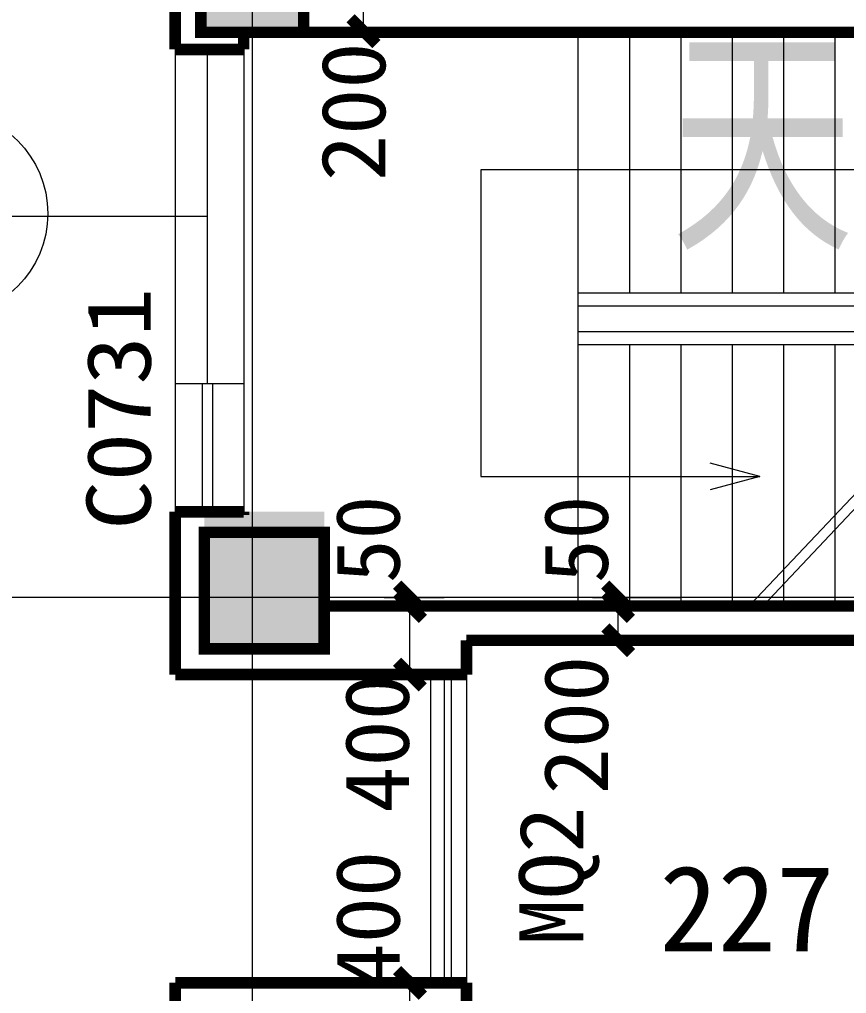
# Model space of a CAD drawing. Extents: x -307567 to 704339, y -10277 to 165507.
# Drawn here: x -74487 to -69660, y 104868 to 110555 of the extents above; entities that cross this region are included whole.
import ezdxf
from ezdxf.enums import TextEntityAlignment as Align

# ---------------------------------------------------------------- set-up
doc = ezdxf.new("R2010")
doc.units = 0
doc.header["$MEASUREMENT"] = 0
doc.layers.add('ziti', color=32, linetype='CONTINUOUS', lineweight=0)
doc.layers.add('我的', color=255, linetype='CONTINUOUS', lineweight=0)
doc.layers.add('中文', color=4, linetype='CONTINUOUS')
doc.styles.add('HZ', font='txt', dxfattribs={"width": 0.7, "height": 5, "bigfont": 'STF:宋体'})
doc.styles.get("Standard").update_dxf_attribs({"font": 'txt', "height": 3})

msp = doc.modelspace()

# ---------------------------------------------------------------- linework, layer by layer
at = {"layer": 'ziti', "color": 0}
msp.add_line((-73392.06435, 109405.12384), (-78227.04994, 109405.12384), dxfattribs=at)
at = {"layer": '我的', "color": 0}
for p, q in [((-73128.06421, 147990.48999), (-73128.06421, 95170.08149)), ((-72478.77546, 110473.5206), (-72478.77546, 110673.5257)), ((-72130.69371, 110480.12152), (-71227.07274, 110480.12152)), ((-71227.07274, 110480.12152), (-71227.07274, 107131.13008)), ((-70927.07424, 110480.12152), (-70927.07424, 108956.12401)), ((-70627.07574, 110480.12152), (-70627.07574, 108956.12401)), ((-70327.07724, 110480.12152), (-70327.07724, 108956.12401)), ((-70027.07874, 110480.12152), (-70027.07874, 108956.12401)), ((-69727.08024, 110480.12152), (-69727.08024, 108956.12401)), ((-73578.06196, 110380.11896), (-73178.08837, 110380.11896)), ((-73578.06196, 110380.11896), (-73578.06196, 107680.13246)), ((-73392.06435, 110380.11896), (-73392.06435, 108430.12871)), ((-73178.08837, 110380.11896), (-73178.08837, 107680.13246)), ((-71794.66023, 109676.0728), (-71794.66023, 107886.07931)), ((-66934.69918, 109676.0728), (-71794.66023, 109676.0728)), ((-67627.09074, 108956.12401), (-71227.07274, 108956.12401)), ((-67627.09074, 108881.12438), (-71227.07274, 108881.12438)), ((-67627.09074, 108731.12513), (-71227.07274, 108731.12513)), ((-67627.09074, 108656.12551), (-71227.07274, 108656.12551)), ((-71227.07274, 108656.12551), (-71227.07274, 107131.13008)), ((-70927.07424, 108656.12551), (-70927.07424, 107131.13008)), ((-70627.07574, 108656.12551), (-70627.07574, 107131.13008)), ((-70327.07724, 108656.12551), (-70327.07724, 107131.13008)), ((-70327.07724, 108656.12551), (-70327.07724, 107131.13008)), ((-70027.07874, 108656.12551), (-70027.07874, 107131.13008)), ((-70027.07874, 108656.12551), (-70027.07874, 107343.2384)), ((-69727.08024, 108656.12551), (-69727.08024, 107131.13008)), ((-69727.08024, 108656.12551), (-69727.08024, 107660.96142)), ((-73578.06196, 108430.12871), (-73178.08837, 108430.12871)), ((-73420.73853, 108430.12871), (-73420.73853, 107690.12997)), ((-73360.75347, 108430.12871), (-73360.75347, 107690.12997)), ((-70164.70012, 107886.07931), (-70454.44476, 107963.7248)), ((-69482.26945, 107920.23746), (-70218.86245, 107140.12967)), ((-69430.30438, 107890.23578), (-70148.0376, 107130.13216)), ((-71794.66023, 107886.07931), (-70164.70012, 107886.07931)), ((-70164.70012, 107886.07931), (-70454.44476, 107808.44298)), ((-73178.08837, 107680.13246), (-73578.06196, 107680.13246)), ((-69727.08024, 107575.92766), (-69727.08024, 107131.13008)), ((-69727.08024, 107575.92766), (-69727.08024, 107131.13008)), ((-70027.07874, 107258.2138), (-70027.07874, 107131.13008)), ((-70027.07874, 107258.2138), (-70027.07874, 107131.13008)), ((-5920.96616, 107180.13802), (-79811.30716, 107180.12886)), ((-72357.56025, 107180.13802), (-72008.0869, 107180.13802)), ((-72207.561, 107130.13216), (-72207.561, 107180.13802)), ((-71142.33195, 107180.13802), (-70627.07574, 107180.13802)), ((-70992.3327, 107130.13216), (-70992.3327, 107180.13802)), ((-72357.56025, 107130.13216), (-72008.0869, 107130.13216)), ((-72207.561, 106730.14027), (-72207.561, 107130.13216)), ((-71142.33195, 107130.13216), (-70627.07574, 107130.13216)), ((-70992.3327, 106930.13621), (-70992.3327, 107130.13216)), ((-67627.09074, 107131.13008), (-70147.08546, 107131.13008)), ((-71878.08267, 106930.13621), (-71878.08267, 106730.14027)), ((-71142.33195, 106930.13621), (-70627.07574, 106930.13621)), ((-72357.56025, 106730.14027), (-72008.0869, 106730.14027)), ((-72088.06697, 106730.14027), (-72088.06697, 104930.14927)), ((-72008.0869, 106730.14027), (-72008.0869, 104930.14927)), ((-71968.09686, 106730.14027), (-71968.09686, 104930.14927)), ((-71878.08267, 106730.14027), (-71878.08267, 104930.14927)), ((-73578.06196, 104930.14927), (-73578.06196, 104930.14927)), ((-72357.56025, 104930.14927), (-72008.0869, 104930.14927)), ((-72207.561, 104530.14821), (-72207.561, 104930.14927))]:
    msp.add_line(p, q, dxfattribs=at)
at = {"layer": '我的', "color": 0, "const_width": 67.49966}
for points in [[(-73428.06271, 111080.11852), (-73428.06271, 110480.12152), (-72828.06571, 110480.12152), (-72828.06571, 111080.11852), (-73428.06271, 111080.11852), (-73428.06271, 110480.12152)], [(-73578.06196, 110380.11896), (-73578.06196, 110780.12002)], [(-72553.77509, 110561.72206), (-72403.77584, 110411.72281)], [(-73178.08837, 110380.11896), (-73178.08837, 110480.12152)], [(-72828.06571, 110480.12152), (-69528.08221, 110480.12152)], [(-73578.06196, 110380.11896), (-73178.08837, 110380.11896)], [(-73578.06196, 110380.11896), (-73578.06196, 110380.11896)], [(-73578.06196, 110380.11896), (-73178.08837, 110380.11896)], [(-73578.06196, 106730.14027), (-73578.06196, 107680.13246)], [(-73578.06196, 107680.13246), (-73178.08837, 107680.13246)], [(-73178.08837, 107680.13246), (-73178.08837, 107661.15368)], [(-73178.08837, 107661.15368), (-73178.08837, 107680.13246)], [(-73408.06769, 107560.13489), (-73408.06769, 106880.13952), (-72708.05898, 106880.13952), (-72708.05898, 107560.13489), (-73408.06769, 107560.13489), (-73408.06769, 106880.13952)], [(-72282.56062, 107255.13764), (-72132.56137, 107105.13839)], [(-71067.33232, 107255.13764), (-70917.33307, 107105.13839)], [(-72282.56062, 107205.13179), (-72132.56137, 107055.13254)], [(-71067.33232, 107205.13179), (-70917.33307, 107055.13254)], [(-72678.06646, 107130.13216), (-71928.07021, 107130.13216)], [(-68928.08521, 107130.13216), (-72038.07942, 107130.13216)], [(-71067.33232, 107005.13584), (-70917.33307, 106855.13659)], [(-69028.09692, 106930.13621), (-71878.08267, 106930.13621)], [(-71878.08267, 106930.13621), (-71878.08267, 106930.13621)], [(-71878.08267, 106930.13621), (-71878.08267, 106730.14027)], [(-72282.56062, 106805.13989), (-72132.56137, 106655.14064)], [(-73578.06196, 106730.14027), (-71878.08267, 106730.14027)], [(-72282.56062, 105005.14889), (-72132.56137, 104855.14964)], [(-73578.06196, 104930.14927), (-72028.08192, 104930.14927)], [(-73578.06196, 99580.17296), (-73578.06196, 104930.14927)], [(-71878.08267, 104930.14927), (-72078.06946, 104930.14927)], [(-71878.08267, 104730.14416), (-71878.08267, 104930.14927)]]:
    msp.add_lwpolyline(points, dxfattribs=at)
at = {"layer": '我的', "color": 0}
msp.add_circle((-74921.2071, 109421.36521), 599.997, dxfattribs=at)
msp.add_circle((-74921.2071, 109421.36521), 599.997, dxfattribs=at)
msp.add_circle((-74921.2071, 109421.36521), 599.997, dxfattribs=at)
for points in [[(-73428.06271, 111080.11852), (-72828.06571, 111080.11852), (-73428.06271, 110480.12152), (-72828.06571, 110480.12152)], [(-73408.06769, 107680.13246), (-72708.05898, 107680.13246), (-73408.06769, 106880.13952), (-72708.05898, 106880.13952)]]:
    msp.add_solid(points, dxfattribs=at)

# ---------------------------------------------------------------- texts
at = {"layer": '中文', "color": 0, "style": 'HZ', "width": 0.629039}
msp.add_text('天岗白', height=1200, dxfattribs=at).set_placement((-70687.2148, 109207.81198), (-67466.53275, 109207.81198), align=Align.FIT)
at = {"layer": '中文', "insert": (-70751.39256, 105614.87073), "char_height": 500, "width": 6011.5625187, "attachment_point": 1}
msp.add_mtext('{\\fFangSong_GB2312|b1|i0|c134|p49;\\C1;227}', dxfattribs=at)
at = {"layer": '我的', "color": 0}
for s, width, p, p2 in [('200', 0.925708, (-72351.44456, 109611.10731), (-72351.44456, 110421.09776)), ('C0731', 0.902402, (-73720.55392, 107576.92558), (-73720.55392, 108986.92219)), ('50', 0.906657, (-72267.58267, 107264.13723), (-72267.58267, 107774.12919)), ('50', 0.906657, (-71052.31775, 107264.13723), (-71052.31775, 107774.12919)), ('200', 0.925708, (-71052.31775, 106030.14071), (-71052.31775, 106840.13117)), ('400', 0.925718, (-72214.07952, 105922.80482), (-72214.07952, 106732.80444)), ('MQ2', 0.809995, (-71195.06606, 105149.8198), (-71195.06606, 105959.81026)), ('400', 0.925708, (-72267.58267, 104891.148), (-72267.58267, 105701.13845))]:
    msp.add_text(s, height=374.998125, rotation=90, dxfattribs=dict(at, width=width)).set_placement(p, p2, align=Align.FIT)

doc.saveas('drawing.dxf')
